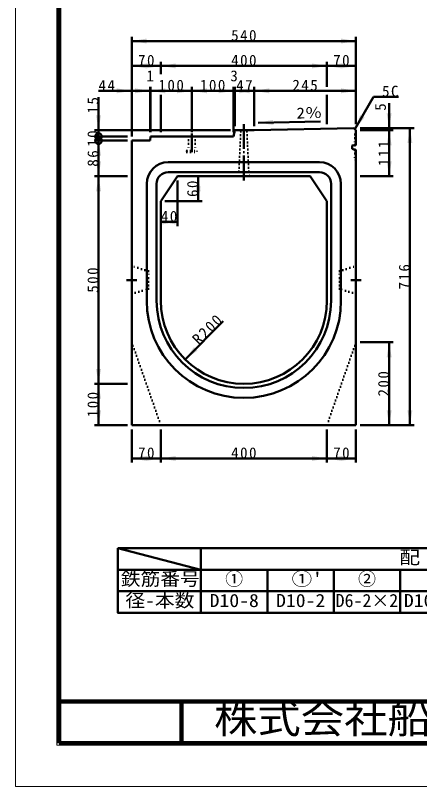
# Model space of a CAD drawing. Units: millimetres, scale not verified. Extents: x -2102 to 2102, y -1485 to 1485.
# Drawn here: x -2102 to -1129, y -1485 to 373 of the extents above; entities that cross this region are included whole.
import ezdxf
from ezdxf.enums import TextEntityAlignment as Align

# ---------------------------------------------------------------- set-up
doc = ezdxf.new("R2010")
doc.units = ezdxf.units.MM
doc.header["$LTSCALE"] = 5
doc.header["$PDMODE"] = 32
doc.header["$PDSIZE"] = 2.5
doc.linetypes.add('DOTTED', pattern=[1.75, 0.25, -1.5])
doc.linetypes.add('LONG_DASHED_DOTTED', pattern=[15.25, 12, -1.5, 0.25, -1.5])
doc.layers.add('0-0_V-nasSTD', color=7, linetype='Continuous', lineweight=35)
doc.layers.add('0-1_0', color=7, linetype='Continuous', lineweight=50)
doc.styles.add('ＭＳ ゴシック', font='')
doc.styles.get('ＭＳ ゴシック').set_extended_font_data('MS Gothic')

msp = doc.modelspace()

# ---------------------------------------------------------------- linework, layer by layer
at = {"layer": '0-0_V-nasSTD', "lineweight": 100}
for p, q in [((-1997.5, 1380), (-1997.5, -1380)), ((-1702.5, -1280), (-1702.5, -1380)), ((-1997.5, -1380), (1997.5, -1380)), ((-1997.5, -1380), (1997.5, -1380)), ((-1997.5, -1380), (1997.5, -1380))]:
    msp.add_line(p, q, dxfattribs=at)
at = {"layer": '0-0_V-nasSTD', "lineweight": 50}
for p, q in [((-1752.328, 231.691), (-1752.328, 261.691)), ((-1822.328, 191.691), (-1778.328, 191.691)), ((-1752.328, 181.691), (-1752.328, 91.691)), ((-1352.328, 181.691), (-1352.328, 111.691)), ((-1777.328, 81.691), (-1778.328, 71.691)), ((-1822.328, 71.691), (-1778.328, 71.691)), ((-1855.697, -910.318), (-1655.697, -962.318)), ((-1495.697, -910.318), (-1655.697, -910.318)), ((-1855.697, -962.318), (-1855.697, -1014.318)), ((-1655.697, -962.318), (-1495.697, -962.318))]:
    msp.add_line(p, q, dxfattribs=at)
at = {"layer": '0-0_V-nasSTD', "lineweight": 18}
for points in [[(-2102.5, -1485), (-2102.5, 1485), (2102.5, 1485), (2102.5, -1485)], [(-2002.5, -1385), (-2002.5, 1385), (2002.5, 1385), (2002.5, -1385)]]:
    msp.add_lwpolyline(points, close=True, dxfattribs=at)
at = {"layer": '0-0_V-nasSTD', "lineweight": 50}
for points in [[(-1855.697, -910.318), (-1855.697, -962.318), (-1690.697, -962.318)], [(-1655.697, -962.318), (-1655.697, -910.318), (-1855.697, -910.318)], [(-1495.697, -910.318), (-1335.697, -910.318), (-1175.697, -910.318), (-1015.697, -910.318), (-855.697, -910.318)], [(-1655.697, -1014.318), (-1655.697, -962.318), (-1855.697, -962.318)], [(-1655.697, -1014.318), (-1495.697, -1014.318), (-1495.697, -962.318), (-1495.697, -1014.318), (-1335.697, -1014.318), (-1335.697, -962.318), (-1335.697, -1014.318), (-1175.697, -1014.318), (-1175.697, -962.318), (-1175.697, -1014.318), (-1015.697, -1014.318)], [(-1495.697, -962.318), (-1335.697, -962.318), (-1175.697, -962.318), (-1015.697, -962.318)], [(-1655.697, -1066.318), (-1495.697, -1066.318), (-1495.697, -1014.318), (-1495.697, -1066.318), (-1335.697, -1066.318), (-1335.697, -1014.318), (-1335.697, -1066.318), (-1175.697, -1066.318), (-1175.697, -1014.318), (-1175.697, -1066.318), (-1015.697, -1066.318)]]:
    msp.add_lwpolyline(points, dxfattribs=at)
msp.add_lwpolyline([(-1855.697, -1014.318), (-1855.697, -1066.318), (-1655.697, -1066.318), (-1655.697, -1014.318)], close=True, dxfattribs=at)
for centre in [(-1902.328, 81.691), (-1902.328, 71.691)]:
    msp.add_circle(centre, 8, dxfattribs=at)
at = {"layer": '0-0_V-nasSTD'}
for points in [[(-1822.328, 311.691), (-1786.328, 305.691), (-1786.328, 317.691)], [(-1318.328, 305.691), (-1318.328, 317.691), (-1282.328, 311.691)], [(-1822.328, 251.691), (-1786.328, 245.691), (-1786.328, 257.691)], [(-1788.328, 245.691), (-1788.328, 257.691), (-1752.328, 251.691)], [(-1752.328, 251.691), (-1716.328, 245.691), (-1716.328, 257.691)], [(-1388.328, 245.691), (-1388.328, 257.691), (-1352.328, 251.691)], [(-1352.328, 251.691), (-1316.328, 245.691), (-1316.328, 257.691)], [(-1318.328, 245.691), (-1318.328, 257.691), (-1282.328, 251.691)], [(-1858.328, 185.691), (-1858.328, 197.691), (-1822.328, 191.691)], [(-1814.328, 185.691), (-1814.328, 197.691), (-1778.328, 191.691)], [(-1777.328, 191.691), (-1741.328, 185.691), (-1741.328, 197.691)], [(-1713.328, 185.691), (-1713.328, 197.691), (-1677.328, 191.691)], [(-1677.328, 191.691), (-1641.328, 185.691), (-1641.328, 197.691)], [(-1613.328, 185.691), (-1613.328, 197.691), (-1577.328, 191.691)], [(-1574.328, 191.691), (-1538.328, 185.691), (-1538.328, 197.691)], [(-1563.328, 185.691), (-1563.328, 197.691), (-1527.328, 191.691)], [(-1527.328, 191.691), (-1491.328, 185.691), (-1491.328, 197.691)], [(-1318.328, 185.691), (-1318.328, 197.691), (-1282.328, 191.691)], [(-1908.328, 132.691), (-1902.328, 96.691), (-1896.328, 132.691)], [(-1284.828, 99.191), (-1272.024, 133.368), (-1261.632, 127.368)], [(-1208.328, 137.691), (-1202.328, 101.691), (-1196.328, 137.691)], [(-1517.714, 114.906), (-1481.847, 121.655), (-1481.597, 109.657)], [(-1208.328, 60.691), (-1202.328, 96.691), (-1196.328, 60.691)], [(-1158.328, 65.691), (-1152.328, 101.691), (-1146.328, 65.691)], [(-1908.328, 35.691), (-1902.328, 71.691), (-1896.328, 35.691)], [(-1908.328, 21.691), (-1902.328, -14.309), (-1896.328, 21.691)], [(-1208.328, 21.691), (-1202.328, -14.309), (-1196.328, 21.691)], [(-1908.328, -50.309), (-1902.328, -14.309), (-1896.328, -50.309)], [(-1668.328, -50.309), (-1662.328, -14.309), (-1656.328, -50.309)], [(-1668.328, -38.309), (-1662.328, -74.309), (-1656.328, -38.309)], [(-1752.328, -124.309), (-1716.328, -130.309), (-1716.328, -118.309)], [(-1748.328, -130.309), (-1748.328, -118.309), (-1712.328, -124.309)], [(-1693.75, -455.73), (-1672.536, -426.032), (-1664.051, -434.517)], [(-1208.328, -450.309), (-1202.328, -414.309), (-1196.328, -450.309)], [(-1908.328, -478.309), (-1902.328, -514.309), (-1896.328, -478.309)], [(-1908.328, -550.309), (-1902.328, -514.309), (-1896.328, -550.309)], [(-1908.328, -578.309), (-1902.328, -614.309), (-1896.328, -578.309)], [(-1208.328, -578.309), (-1202.328, -614.309), (-1196.328, -578.309)], [(-1158.328, -578.309), (-1152.328, -614.309), (-1146.328, -578.309)], [(-1822.328, -694.309), (-1786.328, -700.309), (-1786.328, -688.309)], [(-1788.328, -700.309), (-1788.328, -688.309), (-1752.328, -694.309)], [(-1752.328, -694.309), (-1716.328, -700.309), (-1716.328, -688.309)], [(-1388.328, -700.309), (-1388.328, -688.309), (-1352.328, -694.309)], [(-1352.328, -694.309), (-1316.328, -700.309), (-1316.328, -688.309)], [(-1318.328, -700.309), (-1318.328, -688.309), (-1282.328, -694.309)]]:
    msp.add_solid(points, dxfattribs=at)
at = {"layer": '0-1_0'}
for p, q in [((-1822.328, 81.691), (-1822.328, 321.691)), ((-1282.328, 111.691), (-1282.328, 321.691)), ((-1822.328, 311.691), (-1282.328, 311.691)), ((-1352.328, 201.691), (-1352.328, 261.691)), ((-1902.328, 191.691), (-1822.328, 191.691)), ((-1778.328, 91.691), (-1778.328, 201.691)), ((-1778.328, 191.691), (-1777.328, 191.691)), ((-1777.328, 91.691), (-1777.328, 201.691)), ((-1777.328, 191.691), (-1677.328, 191.691)), ((-1677.328, 91.691), (-1677.328, 201.691)), ((-1677.328, 191.691), (-1577.328, 191.691)), ((-1577.328, 91.691), (-1577.328, 201.691)), ((-1577.328, 191.691), (-1574.328, 191.691)), ((-1574.328, 106.691), (-1574.328, 201.691)), ((-1574.328, 191.691), (-1527.328, 191.691)), ((-1527.328, 106.691), (-1527.328, 201.691)), ((-1527.328, 191.691), (-1282.328, 191.691)), ((-1902.328, 176.691), (-1902.328, 96.691)), ((-1239.828, 177.133), (-1284.828, 99.191)), ((-1239.828, 177.133), (-1179.828, 177.133)), ((-1202.328, 161.691), (-1202.328, 101.691)), ((-1517.714, 114.906), (-1367.746, 118.031)), ((-1584.328, 96.691), (-1912.328, 96.691)), ((-1902.328, 96.691), (-1902.328, 81.691)), ((-1574.328, 96.691), (-1577.328, 81.691)), ((-1574.328, 96.691), (-1527.328, 96.691)), ((-1282.328, 96.691), (-1282.328, 61.706)), ((-1272.328, 101.691), (-1142.328, 101.691)), ((-1272.328, 96.691), (-1192.328, 96.691)), ((-1202.328, 96.691), (-1202.328, 101.691)), ((-1202.328, -14.309), (-1202.328, 96.691)), ((-1152.328, -614.309), (-1152.328, 101.691)), ((-1832.328, 81.691), (-1912.328, 81.691)), ((-1902.328, 81.691), (-1902.328, 71.691)), ((-1577.328, 81.691), (-1777.328, 81.691)), ((-1832.328, 71.691), (-1912.328, 71.691)), ((-1902.328, -14.309), (-1902.328, 71.691)), ((-1822.328, -614.309), (-1822.328, 71.691)), ((-1291.328, 59.691), (-1282.328, 61.706)), ((-1291.328, 51.691), (-1291.328, 59.691)), ((-1291.328, 51.691), (-1282.328, 48.333)), ((-1282.328, -614.309), (-1282.328, 48.333)), ((-1734.328, 19.691), (-1370.328, 19.691)), ((-1832.328, -14.309), (-1912.328, -14.309)), ((-1712.328, -14.309), (-1752.328, -74.309)), ((-1734.328, -4.309), (-1370.328, -4.309)), ((-1712.328, -14.309), (-1392.328, -14.309)), ((-1662.328, -74.309), (-1662.328, -14.309)), ((-1564.828, -14.309), (-1539.828, -14.309)), ((-1392.328, -14.309), (-1352.328, -74.309)), ((-1272.328, -14.309), (-1192.328, -14.309)), ((-1786.328, -64.309), (-1786.328, -32.309)), ((-1762.328, -64.309), (-1762.328, -32.309)), ((-1712.328, -24.309), (-1712.328, -134.309)), ((-1342.328, -32.309), (-1342.328, -64.309)), ((-1318.328, -32.309), (-1318.328, -64.309)), ((-1786.328, -314.309), (-1786.328, -64.309)), ((-1762.328, -314.309), (-1762.328, -64.309)), ((-1752.328, -74.309), (-1752.328, -314.309)), ((-1742.328, -74.309), (-1652.328, -74.309)), ((-1352.328, -74.309), (-1352.328, -314.309)), ((-1342.328, -64.309), (-1342.328, -314.309)), ((-1318.328, -64.309), (-1318.328, -314.309)), ((-1752.328, -124.309), (-1712.328, -124.309)), ((-1693.75, -455.73), (-1601.826, -363.807)), ((-1272.328, -414.309), (-1192.328, -414.309)), ((-1202.328, -614.309), (-1202.328, -414.309)), ((-1832.328, -514.309), (-1912.328, -514.309)), ((-1832.328, -614.309), (-1912.328, -614.309)), ((-1822.328, -614.309), (-1282.328, -614.309)), ((-1822.328, -624.309), (-1822.328, -704.309)), ((-1752.328, -624.309), (-1752.328, -704.309)), ((-1352.328, -624.309), (-1352.328, -704.309)), ((-1282.328, -624.309), (-1282.328, -704.309)), ((-1272.328, -614.309), (-1142.328, -614.309)), ((-1822.328, -694.309), (-1752.328, -694.309)), ((-1752.328, -694.309), (-1352.328, -694.309)), ((-1352.328, -694.309), (-1282.328, -694.309))]:
    msp.add_line(p, q, dxfattribs=at)
at = {"layer": '0-1_0', "linetype": 'LONG_DASHED_DOTTED'}
for p, q in [((-1552.328, 111.691), (-1552.328, -29.309)), ((-1677.328, 88.691), (-1677.328, 43.691)), ((-1809.828, -264.309), (-1834.828, -264.309)), ((-1294.828, -264.309), (-1269.828, -264.309))]:
    msp.add_line(p, q, dxfattribs=at)
at = {"layer": '0-1_0', "linetype": 'DOTTED'}
for p, q in [((-1559.828, 93.691), (-1564.828, -14.309)), ((-1544.828, 93.691), (-1539.828, -14.309)), ((-1685.328, 81.691), (-1685.328, 46.691)), ((-1669.328, 81.691), (-1669.328, 46.691)), ((-1284.628, 86.691), (-1282.328, 88.991)), ((-1284.628, 86.691), (-1284.628, 61.191)), ((-1689.328, 46.691), (-1665.328, 46.691)), ((-1689.328, 46.691), (-1689.328, 43.691)), ((-1689.328, 43.691), (-1665.328, 43.691)), ((-1665.328, 46.691), (-1665.328, 43.691)), ((-1322.328, -242.809), (-1282.328, -230.809)), ((-1282.328, -230.809), (-1282.328, -297.809)), ((-1322.328, -285.809), (-1322.328, -242.809)), ((-1282.328, -297.809), (-1322.328, -285.809)), ((-1822.328, -414.309), (-1752.328, -614.309)), ((-1282.328, -414.309), (-1352.328, -614.309))]:
    msp.add_line(p, q, dxfattribs=at)
at = {"layer": '0-1_0', "lineweight": 100}
msp.add_line((-1997.5, -1280), (1997.5, -1280), dxfattribs=at)
msp.add_line((-1997.5, -1280), (1997.5, -1280), dxfattribs=at)
msp.add_line((-1997.5, -1280), (1997.5, -1280), dxfattribs=at)
at = {"layer": '0-1_0'}
for points in [[(-1822.328, 251.691), (-1752.328, 251.691), (-1352.328, 251.691), (-1282.328, 251.691)], [(-1527.328, 96.691), (-1287.328, 101.691), (-1282.328, 96.691)], [(-1902.328, -614.309), (-1902.328, -514.309), (-1902.328, -14.309)]]:
    msp.add_lwpolyline(points, dxfattribs=at)
at = {"layer": '0-1_0', "linetype": 'DOTTED'}
for points in [[(-1559.828, 93.691), (-1562.828, 96.691), (-1541.828, 96.691)], [(-1559.828, 93.691), (-1544.828, 93.691), (-1541.828, 96.691)], [(-1284.628, 49.191), (-1284.628, 26.691), (-1282.328, 24.391)]]:
    msp.add_lwpolyline(points, dxfattribs=at)
msp.add_lwpolyline([(-1782.328, -242.809), (-1822.328, -230.809), (-1822.328, -297.809), (-1782.328, -285.809)], close=True, dxfattribs=at)
at = {"layer": '0-1_0'}
for centre, radius, start, end in [((-1734.328, -32.309), 52, 90, 180), ((-1370.328, -32.309), 52, 0, 90), ((-1734.328, -32.309), 28, 90, 180), ((-1370.328, -32.309), 28, 0, 90), ((-1552.328, -314.309), 234, 180, 270), ((-1552.328, -314.309), 210, 180, 270), ((-1552.328, -314.309), 200, 180, 270), ((-1552.328, -314.309), 200, 270, 0), ((-1552.328, -314.309), 210, 270, 0), ((-1552.328, -314.309), 234, 270, 0)]:
    msp.add_arc(centre, radius, start, end, dxfattribs=at)
for p in [(-1284.628, 61.191), (-1284.628, 49.191)]:
    msp.add_point(p, dxfattribs=at)

# ---------------------------------------------------------------- texts
at = {"layer": '0-0_V-nasSTD', "style": 'ＭＳ ゴシック'}
for s, height, p in [('1', 26.39, (-1786.828, 206.691)), ('3', 26.39, (-1584.828, 206.691)), ('①', 31.67, (-1597.297, -1009.918)), ('②', 31.67, (-1277.297, -1009.918)), ('D6-2×2', 31.67, (-1331.297, -1061.918))]:
    msp.add_text(s, height=height, dxfattribs=at).set_placement(p, align=Align.BOTTOM_LEFT)
at = {"layer": '0-0_V-nasSTD', "style": 'ＭＳ ゴシック', "width": 1.15}
msp.add_text('2％', height=26.39, rotation=1.193, dxfattribs=at).set_placement((-1425.334, 116.831), align=Align.BOTTOM_LEFT)
at = {"layer": '0-0_V-nasSTD', "style": 'ＭＳ ゴシック'}
msp.add_text('5', height=26.39, rotation=90, dxfattribs=at).set_placement((-1202.328, 143.691), align=Align.BOTTOM_LEFT)
for s, height, width, p in [('配\u3000\u3000\u3000\u3000      \u3000筋', 31.67, 1.15, (-1177.617, -957.918)), ('鉄筋番号', 31.67, 1.1, (-1848.577, -1009.918)), ("①'", 31.67, 1.15, (-1437.297, -1009.918)), ('径-本数', 31.67, 1.1, (-1837.777, -1061.918)), ('D10-8', 31.67, 1.1, (-1634.697, -1061.918)), ('D10-2', 31.67, 1.1, (-1474.697, -1061.918)), ('D10-10', 31.67, 1.1, (-1166.747, -1061.918)), ('株式会社船生コンクリート工業', 69.65, 1.1, (-1624.221, -1377.45))]:
    msp.add_text(s, height=height, dxfattribs=dict(at, width=width)).set_placement(p, align=Align.BOTTOM_LEFT)
at = {"layer": '0-0_V-nasSTD', "char_height": 26.39, "attachment_point": 7, "style": 'ＭＳ ゴシック'}
for s, insert in [('\\T1.2;540', (-1582.928, 311.691)), ('\\T1.2;70', (-1807.128, 251.691)), ('\\T1.2;400', (-1582.928, 251.691)), ('\\T1.2;70', (-1337.128, 251.691)), ('\\T1.2;44', (-1902.328, 191.691)), ('\\T1.2;100', (-1757.928, 191.691)), ('\\T1.2;100', (-1657.928, 191.691)), ('\\T1.2;47', (-1570.628, 191.691)), ('\\T1.2;245', (-1435.428, 191.691)), ('\\T1.2;5C', (-1219.428, 177.133)), ('\\T1.2;40', (-1752.128, -124.309)), ('\\T1.2;70', (-1807.128, -694.309)), ('\\T1.2;400', (-1582.928, -694.309)), ('\\T1.2;70', (-1337.128, -694.309))]:
    msp.add_mtext(s, dxfattribs=dict(at, insert=insert))
for s, insert, rotation in [('\\T1.2;15', (-1902.328, 137.091), 90), ('\\T1.2;10', (-1902.328, 56.891), 90), ('\\T1.2;111', (-1202.328, 10.591), 90), ('\\T1.2;86', (-1902.328, 8.891), 90), ('\\T1.2;60', (-1662.328, -64.109), 90), ('\\T1.2;500', (-1902.328, -294.909), 90), ('\\T1.2;716', (-1152.328, -286.909), 90), ('\\T1.2;R200', (-1660.374, -422.355), 45), ('\\T1.2;200', (-1202.328, -544.909), 90), ('\\T1.2;100', (-1902.328, -594.909), 90)]:
    msp.add_mtext(s, dxfattribs=dict(at, insert=insert, rotation=rotation))

doc.saveas('drawing.dxf')
